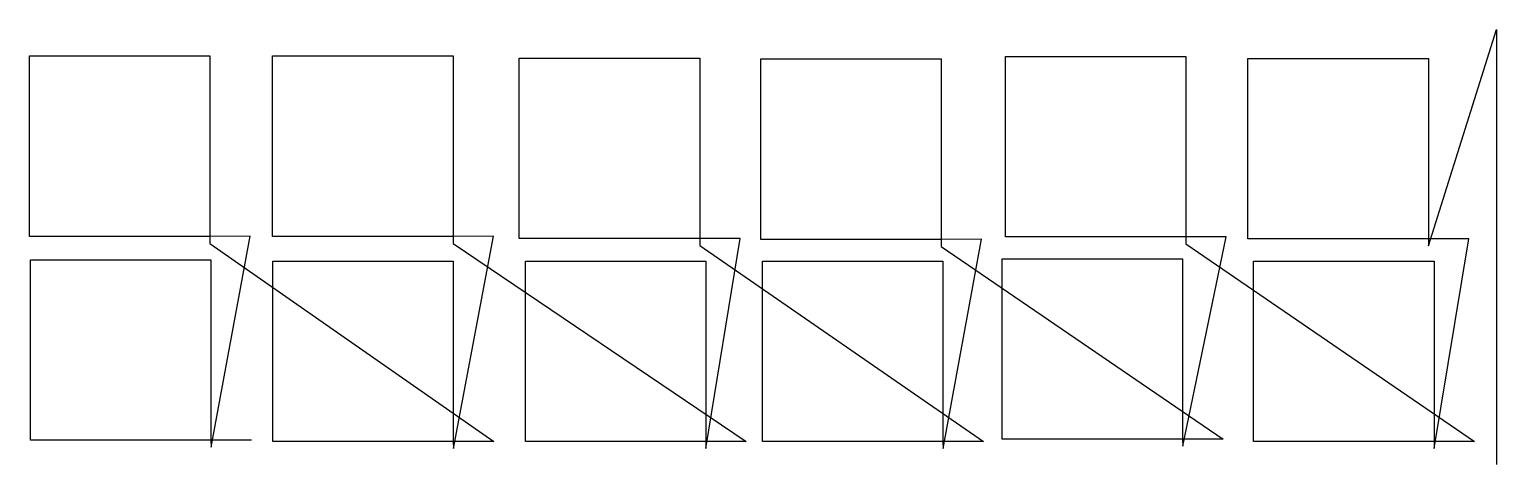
# Model space of a CAD drawing. Header units: metres. Extents: x 20 to 1232, y 1 to 360.
import ezdxf

# ---------------------------------------------------------------- set-up
doc = ezdxf.new("R2010")
doc.units = ezdxf.units.M

msp = doc.modelspace()

# ---------------------------------------------------------------- linework, layer by layer
at = {"layer": 'TOOL_0'}
for p, q in [((1175.987, 181.67), (1232.207, 360.456)), ((1232.207, 360.456), (1232.207, 359.456)), ((1232.207, 359.456), (1232.207, 360.456)), ((1232.207, 360.456), (1232.207, 359.456)), ((1232.207, 359.456), (1232.207, 1.858)), ((20.321, 189.441), (20.321, 338.441)), ((20.321, 338.441), (169.321, 338.441)), ((169.321, 338.441), (169.321, 189.441)), ((221.271, 189.463), (221.271, 338.463)), ((221.271, 338.463), (370.271, 338.463)), ((370.271, 338.463), (370.271, 189.463)), ((425.003, 187.685), (425.003, 336.685)), ((425.003, 336.685), (574.003, 336.685)), ((574.003, 336.685), (574.003, 187.685)), ((624.397, 186.962), (624.397, 335.962)), ((624.397, 335.962), (773.397, 335.962)), ((773.397, 335.962), (773.397, 186.962)), ((826.428, 189.09), (826.428, 338.09)), ((826.428, 338.09), (975.428, 338.09)), ((975.428, 338.09), (975.428, 189.09)), ((1026.833, 187.478), (1026.833, 336.478)), ((1026.833, 336.478), (1175.833, 336.478)), ((1175.833, 336.478), (1175.833, 187.478)), ((169.321, 189.441), (20.321, 189.441)), ((202.707, 189.501), (169.321, 189.441)), ((169.321, 189.441), (169.475, 183.633)), ((169.475, 183.633), (403.873, 20)), ((170.504, 15.172), (202.707, 189.501)), ((370.271, 189.463), (221.271, 189.463)), ((403.657, 189.522), (370.271, 189.463)), ((370.271, 189.463), (370.425, 183.655)), ((370.425, 183.655), (612.376, 20)), ((370.642, 14.132), (403.657, 189.522)), ((574.003, 187.685), (425.003, 187.685)), ((607.388, 187.745), (574.003, 187.685)), ((574.003, 187.685), (574.157, 181.877)), ((574.157, 181.877), (808.255, 20)), ((579.145, 14.132), (607.388, 187.745)), ((773.397, 186.962), (624.397, 186.962)), ((806.783, 187.021), (773.397, 186.962)), ((773.397, 186.962), (773.551, 181.154)), ((775.024, 14.132), (806.783, 187.021)), ((975.428, 189.09), (826.428, 189.09)), ((973.005, 16.145), (1008.813, 189.149)), ((1008.813, 189.149), (975.428, 189.09)), ((975.428, 189.09), (975.582, 183.282)), ((975.582, 183.282), (1213.868, 20.094)), ((1175.833, 187.478), (1026.833, 187.478)), ((1209.218, 187.537), (1175.833, 187.478)), ((1175.833, 187.478), (1175.987, 181.67)), ((1180.637, 14.227), (1209.218, 187.537)), ((21.35, 20.98), (21.35, 169.98)), ((21.35, 169.98), (170.35, 169.98)), ((170.35, 169.98), (170.35, 20.98)), ((773.551, 181.154), (1006.236, 22.012)), ((823.851, 21.953), (823.851, 170.953)), ((823.851, 170.953), (972.851, 170.953)), ((972.851, 170.953), (972.851, 21.953)), ((221.488, 19.94), (221.488, 168.94)), ((221.488, 168.94), (370.488, 168.94)), ((370.488, 168.94), (370.488, 19.94)), ((429.991, 19.94), (429.991, 168.94)), ((429.991, 168.94), (578.991, 168.94)), ((578.991, 168.94), (578.991, 19.94)), ((625.87, 19.94), (625.87, 168.94)), ((625.87, 168.94), (774.87, 168.94)), ((774.87, 168.94), (774.87, 19.94)), ((1031.483, 20.035), (1031.483, 169.035)), ((1031.483, 169.035), (1180.483, 169.035)), ((1180.483, 169.035), (1180.483, 20.035)), ((170.35, 20.98), (21.35, 20.98)), ((203.735, 21.04), (170.35, 20.98)), ((170.35, 20.98), (170.504, 15.172)), ((370.488, 19.94), (221.488, 19.94)), ((403.873, 20), (370.488, 19.94)), ((370.488, 19.94), (370.642, 14.132)), ((578.991, 19.94), (429.991, 19.94)), ((612.376, 20), (578.991, 19.94)), ((578.991, 19.94), (579.145, 14.132)), ((774.87, 19.94), (625.87, 19.94)), ((808.255, 20), (774.87, 19.94)), ((774.87, 19.94), (775.024, 14.132)), ((972.851, 21.953), (823.851, 21.953)), ((1006.236, 22.012), (972.851, 21.953)), ((972.851, 21.953), (973.005, 16.145)), ((1180.483, 20.035), (1031.483, 20.035)), ((1213.868, 20.094), (1180.483, 20.035)), ((1180.483, 20.035), (1180.637, 14.227)), ((1232.207, 1.858), (1232.207, 0.858))]:
    msp.add_line(p, q, dxfattribs=at)

doc.saveas('drawing.dxf')
